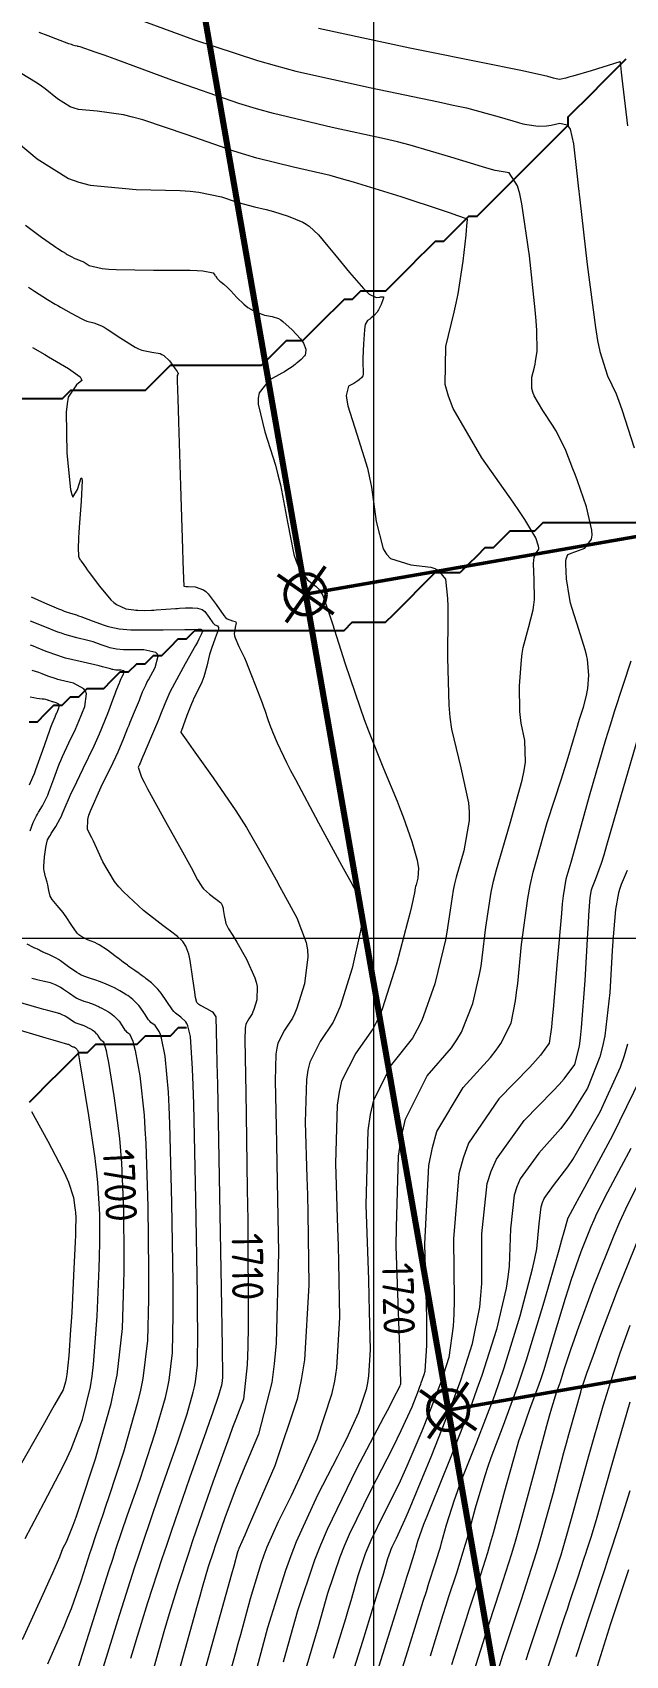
# Model space of a CAD drawing. Header units: millimetres. Extents: x 837475 to 838477, y 1189012 to 1191015.
# Drawn here: x 838035.3 to 838106.9, y 1190327.2 to 1190523.2 of the extents above; entities that cross this region are included whole.
import ezdxf

# ---------------------------------------------------------------- set-up
doc = ezdxf.new("R2010")
doc.units = ezdxf.units.MM
doc.header["$LTSCALE"] = 0.3
doc.linetypes.add('ACAD_ISO03W100', pattern=[30, 12, -18])
for name, color, linetype, lineweight in [('Abscisado 100m', 250, 'Continuous', 50), ('COORD', 253, 'Continuous', 20), ('DRENAJE', 5, 'Continuous', 25), ('VIA_Curvas', 250, 'Continuous', 80)]:
    doc.layers.add(name, color=color, linetype=linetype, lineweight=lineweight)
for name, color, linetype, lineweight, true_color in [('COTAS 10', 7, 'Continuous', 9, 0x6e3e2d), ('COTAS INT', 7, 'Continuous', 5, 0x9fa19f), ('Linea_Tendencia', 7, 'ACAD_ISO03W100', 30, 0xef3939)]:
    doc.layers.add(name, color=color, linetype=linetype, lineweight=lineweight, true_color=true_color)
doc.styles.get("Standard").update_dxf_attribs({"font": 'isocp2.shx', "bigfont": '@extfont2.shx'})

msp = doc.modelspace()

# ---------------------------------------------------------------- linework, layer by layer
at = {"layer": 'Abscisado 100m'}
for p, q in [((838068.28, 1190455.38, 1705.28), (838119.87, 1190464.39, 1705.28)), ((838065.92, 1190452.02, 1705.28), (838070.64, 1190458.74, 1705.28)), ((838064.92, 1190457.74, 1705.28), (838071.64, 1190453.02, 1705.28)), ((838085.48, 1190356.87, 1705.28), (838137.07, 1190365.88, 1705.28)), ((838083.12, 1190353.51, 1705.28), (838087.85, 1190360.23, 1705.28)), ((838082.12, 1190359.23, 1705.28), (838088.85, 1190354.51, 1705.28))]:
    msp.add_line(p, q, dxfattribs=at)
for centre in [(838068.28, 1190455.38, 1705.28), (838085.48, 1190356.87, 1705.28)]:
    msp.add_circle(centre, 2.47, dxfattribs=at)
at = {"layer": 'COORD'}
for p, q in [((838076.51, 1189013.87), (838076.51, 1191013.87)), ((837476.51, 1190413.87), (838476.51, 1190413.87))]:
    msp.add_line(p, q, dxfattribs=at)
at = {"layer": 'COTAS 10'}
for points in [[(838065.63, 1190326.5), (838065.95, 1190327.64), (838067.33, 1190332.67), (838069.38, 1190338.79), (838070.11, 1190340.62), (838070.93, 1190342.51), (838074.47, 1190349.81), (838077.72, 1190356.01), (838078.35, 1190357.21), (838078.86, 1190358.18), (838079.7, 1190359.81), (838079.75, 1190359.97), (838079.76, 1190360.01), (838079.77, 1190360.06), (838079.78, 1190360.24), (838079.69, 1190362.87), (838079.63, 1190364.47), (838079.56, 1190366.44), (838079.2, 1190376.68), (838079.26, 1190378.96), (838079.5, 1190387.56), (838079.85, 1190389.93), (838080.32, 1190392.01), (838082.96, 1190397.23), (838085.87, 1190400.63), (838086.51, 1190401.57), (838087.07, 1190402.52), (838088.47, 1190405.96), (838089.26, 1190409.47), (838089.44, 1190410.47), (838089.6, 1190411.47), (838090.03, 1190415.18), (838090.66, 1190419.4), (838090.95, 1190420.73), (838091.29, 1190422.12), (838092.94, 1190427.73), (838094.41, 1190432.94), (838094.64, 1190434.09), (838094.8, 1190435.11), (838094.72, 1190437.73), (838094.27, 1190439.82), (838094.19, 1190440.51), (838094.13, 1190441.25), (838094.09, 1190444.31), (838094.31, 1190447.45), (838094.42, 1190448.23), (838094.54, 1190448.97), (838095.16, 1190451.33), (838095.73, 1190453.5), (838095.82, 1190454.12), (838095.88, 1190454.76), (838095.86, 1190457.12), (838095.78, 1190459.1), (838095.8, 1190459.5), (838095.84, 1190459.82), (838096.15, 1190460.44), (838096.4, 1190460.82), (838096.41, 1190460.99), (838096.38, 1190461.2), (838096.05, 1190462.21), (838094.73, 1190464.42), (838094.09, 1190465.39), (838093.32, 1190466.52), (838089.53, 1190471.87), (838086.07, 1190477.81), (838085.51, 1190479.3), (838085.12, 1190480.72), (838085.18, 1190485.31), (838086.22, 1190489.43), (838086.46, 1190490.54), (838086.67, 1190491.66), (838087.28, 1190495.6), (838087.64, 1190498.75), (838087.7, 1190499.35), (838087.75, 1190499.85), (838087.8, 1190500.67), (838086.54, 1190501.12), (838085.76, 1190501.39), (838084.81, 1190501.71), (838079.82, 1190503.36), (838074.06, 1190505.15), (838072.61, 1190505.56), (838071.24, 1190505.93), (838066.81, 1190506.96), (838062.42, 1190508.03), (838061.06, 1190508.43), (838059.64, 1190508.88), (838053.99, 1190510.84), (838048.65, 1190512.66), (838047.42, 1190513), (838046.3, 1190513.28), (838043.14, 1190513.7), (838040.91, 1190513.92), (838040.37, 1190514.07), (838039.87, 1190514.25), (838038.36, 1190515.2), (838036.89, 1190516.41), (838036.42, 1190516.75), (838035.92, 1190517.09), (838033.87, 1190518.36)], [(838035.18, 1190455.07), (838036.78, 1190454.36), (838038.47, 1190453.63), (838038.83, 1190453.49), (838039.15, 1190453.36), (838039.93, 1190453.1), (838040.63, 1190452.9), (838040.9, 1190452.8), (838041.19, 1190452.7), (838042.53, 1190452.19), (838043.97, 1190451.67), (838044.33, 1190451.55), (838044.67, 1190451.46), (838045.78, 1190451.22), (838047.2, 1190451.11), (838047.75, 1190451.09), (838048.36, 1190451.08), (838051.12, 1190451.09), (838053.71, 1190451.13), (838054.22, 1190451.14), (838054.63, 1190451.14), (838055.34, 1190451.16), (838055.43, 1190451.16), (838055.46, 1190451.17), (838055.47, 1190451.17), (838055.53, 1190451.17), (838055.58, 1190451.17), (838055.6, 1190451.17), (838055.65, 1190451.17), (838055.7, 1190451.15), (838055.71, 1190451.15), (838055.72, 1190451.13), (838055.77, 1190451.08), (838055.81, 1190451.02), (838055.82, 1190451.01), (838055.83, 1190451), (838055.85, 1190450.99), (838055.86, 1190450.98), (838055.86, 1190450.96), (838055.86, 1190450.95), (838055.83, 1190450.87), (838055.79, 1190450.77), (838055.78, 1190450.74), (838055.77, 1190450.71), (838055.74, 1190450.59), (838055.42, 1190449.97), (838055.23, 1190449.62), (838054.99, 1190449.19), (838053.76, 1190447), (838052.45, 1190444.62), (838052.17, 1190444.07), (838051.92, 1190443.57), (838051.3, 1190442.17), (838050.8, 1190440.86), (838050.62, 1190440.42), (838050.42, 1190439.95), (838049.58, 1190437.96), (838048.82, 1190436.16), (838048.66, 1190435.81), (838048.54, 1190435.52), (838048.32, 1190435), (838048.26, 1190434.86), (838048.24, 1190434.81), (838048.21, 1190434.75), (838048.09, 1190434.5), (838048.5, 1190433.32), (838048.82, 1190432.68), (838049.22, 1190431.9), (838051.38, 1190427.96), (838053.63, 1190423.94), (838054.09, 1190423.11), (838054.47, 1190422.41), (838055.26, 1190420.9), (838055.67, 1190420.21), (838055.82, 1190420.02), (838055.98, 1190419.83), (838056.7, 1190419.18), (838057.38, 1190418.65), (838057.53, 1190418.54), (838057.65, 1190418.45), (838057.9, 1190418.26), (838058.02, 1190418.15), (838058.05, 1190418.12), (838058.08, 1190418.08), (838058.19, 1190417.92), (838058.3, 1190417.6), (838058.33, 1190417.47), (838058.36, 1190417.31), (838058.47, 1190416.59), (838058.61, 1190415.82), (838058.67, 1190415.64), (838058.73, 1190415.47), (838059, 1190414.98), (838059.52, 1190414.17), (838059.74, 1190413.8), (838059.99, 1190413.38), (838061.15, 1190411.32), (838062.17, 1190409.08), (838062.33, 1190408.54), (838062.45, 1190408.02), (838062.42, 1190406.43), (838062.04, 1190405.24), (838061.93, 1190404.97), (838061.82, 1190404.74), (838061.42, 1190404.13), (838061.09, 1190403.49), (838061.03, 1190403.24), (838060.99, 1190402.95), (838060.95, 1190401.61), (838061.04, 1190397.32), (838061.08, 1190395.17), (838061.12, 1190392.59), (838061.25, 1190383.5), (838061.3, 1190379.81), (838061.36, 1190367.05), (838061.32, 1190364.5), (838061.25, 1190362.36), (838060.79, 1190358.18), (838059.85, 1190355.77), (838059.47, 1190354.76), (838059.05, 1190353.6), (838057.11, 1190348.18), (838055.09, 1190342.38), (838054.61, 1190340.99), (838054.18, 1190339.7), (838052.91, 1190335.8), (838051.83, 1190332.26), (838051.52, 1190331.2), (838051.2, 1190330.09), (838049.99, 1190325.8)], [(838034.14, 1190329.17), (838036.83, 1190335.08), (838037.36, 1190336.26), (838037.8, 1190337.25), (838038.62, 1190339.17), (838038.87, 1190339.84), (838038.96, 1190340.04), (838039.05, 1190340.24), (838039.45, 1190340.98), (838040.24, 1190342.98), (838040.6, 1190343.96), (838041, 1190345.14), (838042.93, 1190350.98), (838044.83, 1190357.69), (838045.21, 1190359.43), (838045.54, 1190361.11), (838046.19, 1190366.75), (838046.37, 1190372.15), (838046.39, 1190373.68), (838046.39, 1190373.78), (838046.4, 1190375.24), (838046.37, 1190381), (838046.12, 1190386.69), (838046.01, 1190388.2), (838045.87, 1190389.69), (838045.48, 1190392.76), (838045.21, 1190394.83), (838044.53, 1190398.84), (838044.39, 1190399.61), (838044.26, 1190400.24), (838043.94, 1190401.29), (838043.74, 1190401.43), (838043.69, 1190401.49), (838043.63, 1190401.55), (838043.44, 1190401.84), (838043.23, 1190402.15), (838043.17, 1190402.23), (838043.11, 1190402.29), (838042.89, 1190402.51), (838042.65, 1190402.69), (838042.59, 1190402.73), (838042.52, 1190402.78), (838042.28, 1190402.92), (838042.03, 1190403.05), (838041.96, 1190403.08), (838041.9, 1190403.11), (838041.65, 1190403.23), (838041.37, 1190403.34), (838041.29, 1190403.37), (838041.2, 1190403.4), (838040.85, 1190403.51), (838040.48, 1190403.65), (838040.37, 1190403.71), (838040.27, 1190403.77), (838039.88, 1190404.04), (838039.5, 1190404.32), (838039.39, 1190404.38), (838039.29, 1190404.44), (838038.93, 1190404.62), (838038.58, 1190404.75), (838038.49, 1190404.78), (838038.4, 1190404.81), (838038.1, 1190404.88), (838037.18, 1190405.12), (838036.7, 1190405.26), (838036.13, 1190405.42), (838033.25, 1190406.27)], [(838078.81, 1190322.03), (838080.78, 1190328.32), (838082.48, 1190333.82), (838082.85, 1190334.99), (838083.16, 1190335.99), (838083.91, 1190338.32), (838084.39, 1190339.85), (838084.54, 1190340.34), (838084.69, 1190340.87), (838085.28, 1190343.04), (838086.23, 1190346.03), (838086.6, 1190347.07), (838087.02, 1190348.2), (838088.93, 1190353.04), (838091.09, 1190358.7), (838091.66, 1190360.33), (838092.23, 1190362), (838094.17, 1190368.28), (838095.66, 1190373.93), (838095.94, 1190375.2), (838096.16, 1190376.34), (838096.46, 1190379.38), (838096.68, 1190381.43), (838096.84, 1190381.94), (838097.05, 1190382.43), (838098.18, 1190384.01), (838099.91, 1190386.24), (838100.5, 1190387.14), (838101.13, 1190388.17), (838103.81, 1190392.91), (838106.25, 1190398.28), (838106.74, 1190399.7), (838107.15, 1190401.09)], [(838107.39, 1190367.09), (838106.18, 1190363.77), (838104.96, 1190360.06), (838104.56, 1190358.77), (838104.14, 1190357.36), (838102.41, 1190351.32), (838100.84, 1190345.65), (838100.52, 1190344.48), (838100.24, 1190343.48), (838099.65, 1190341.32), (838099.06, 1190339.38), (838098.78, 1190338.52), (838098.46, 1190337.53), (838096.87, 1190332.78), (838095.21, 1190327.8), (838094.84, 1190326.67)]]:
    msp.add_lwpolyline(points, dxfattribs=at)
at = {"layer": 'COTAS INT'}
for points in [[(838068.06, 1190324.77), (838069.21, 1190328.57), (838069.53, 1190329.65), (838069.84, 1190330.74), (838070.96, 1190334.77), (838072.44, 1190339.18), (838072.98, 1190340.51), (838073.58, 1190341.89), (838076.19, 1190347.26), (838078.76, 1190352.25), (838079.33, 1190353.39), (838079.83, 1190354.42), (838081.12, 1190357.26), (838081.9, 1190359.23), (838082.08, 1190359.71), (838082.19, 1190360.03), (838082.24, 1190360.16), (838082.57, 1190361.19), (838082.7, 1190361.58), (838082.91, 1190364.69), (838082.92, 1190366.21), (838082.9, 1190368.02), (838082.66, 1190376.95), (838083.14, 1190386.43), (838083.57, 1190388.58), (838084.13, 1190390.52), (838087.27, 1190395.85), (838090.59, 1190399.46), (838091.27, 1190400.32), (838091.85, 1190401.13), (838093.07, 1190403.58), (838093.6, 1190406.3), (838093.74, 1190407.29), (838093.87, 1190408.37), (838094.33, 1190413.11), (838095.07, 1190418.65), (838095.38, 1190420.24), (838095.74, 1190421.85), (838097.44, 1190427.84), (838099.15, 1190433.11), (838099.51, 1190434.26), (838099.83, 1190435.28), (838100.6, 1190437.84), (838101.07, 1190439.47), (838101.2, 1190439.9), (838101.33, 1190440.32), (838101.8, 1190441.75), (838102.18, 1190443.18), (838102.26, 1190443.6), (838102.32, 1190444.02), (838102.44, 1190445.63), (838102.27, 1190447.49), (838102.15, 1190448.07), (838102.01, 1190448.68), (838101.23, 1190451.12), (838100.42, 1190453.66), (838100.25, 1190454.33), (838100.1, 1190454.99), (838099.76, 1190457.25), (838099.68, 1190459.02), (838099.69, 1190459.37), (838099.71, 1190459.66), (838099.92, 1190460.18), (838100.42, 1190460.38), (838100.63, 1190460.46), (838100.86, 1190460.55), (838101.96, 1190460.97), (838102.78, 1190462.03), (838102.83, 1190462.53), (838102.82, 1190463.12), (838102.15, 1190465.96), (838101.08, 1190469.08), (838100.8, 1190469.84), (838100.53, 1190470.55), (838099.66, 1190472.74), (838098.74, 1190474.63), (838098.45, 1190475.16), (838098.14, 1190475.68), (838096.88, 1190477.58), (838095.84, 1190479.35), (838095.68, 1190479.79), (838095.56, 1190480.22), (838095.58, 1190481.58), (838095.89, 1190482.82), (838095.96, 1190483.16), (838096.03, 1190483.5), (838096.21, 1190484.73), (838096.16, 1190487.24), (838096.08, 1190488.39), (838095.96, 1190489.73), (838095.29, 1190496.25), (838094.38, 1190502.53), (838094.12, 1190503.74), (838093.85, 1190504.7), (838092.85, 1190506.26), (838091.14, 1190506.57), (838090.42, 1190506.76), (838089.61, 1190506.99), (838085.81, 1190508.17), (838080.9, 1190509.62), (838079.38, 1190510), (838077.79, 1190510.39), (838071.49, 1190511.74), (838064.42, 1190513.42), (838062.35, 1190514.01), (838060.22, 1190514.66), (838052.13, 1190517.45), (838045.31, 1190519.98), (838044, 1190520.47), (838042.92, 1190520.86), (838041.11, 1190521.49), (838040.88, 1190521.52), (838040.82, 1190521.54), (838040.75, 1190521.55), (838040.49, 1190521.62), (838040.21, 1190521.7), (838040.13, 1190521.73), (838040.04, 1190521.76), (838039.73, 1190521.86), (838038.14, 1190522.47), (838037.25, 1190522.81), (838036.16, 1190523.22)], [(838048.75, 1190524.58), (838054.77, 1190522.38), (838062.48, 1190519.82), (838064.77, 1190519.18), (838067.12, 1190518.56), (838076.18, 1190516.52), (838084.32, 1190514.86), (838086.1, 1190514.46), (838087.68, 1190514.1), (838091.65, 1190513.04), (838093.97, 1190512.34), (838094.5, 1190512.2), (838094.98, 1190512.09), (838096.32, 1190511.9), (838097.35, 1190511.93), (838097.64, 1190511.97), (838097.92, 1190512.01), (838098.94, 1190512.26), (838099.82, 1190512.07), (838100.01, 1190511.84), (838100.18, 1190511.53), (838100.59, 1190509.77), (838101.01, 1190506.17), (838101.18, 1190504.69), (838101.37, 1190503.01), (838102.25, 1190495.22), (838103.24, 1190487.6), (838103.51, 1190486.02), (838103.77, 1190484.68), (838104.69, 1190481.77), (838105.73, 1190479.59), (838106.07, 1190478.71), (838106.44, 1190477.7), (838107.93, 1190473.05)], [(838107.17, 1190511.95), (838106.48, 1190517.69), (838106.39, 1190518.43), (838106.25, 1190519.62), (838106.24, 1190519.64), (838106.24, 1190519.65), (838106.24, 1190519.65), (838106.25, 1190519.67), (838106.24, 1190519.68), (838106.23, 1190519.68), (838106.2, 1190519.67), (838102.71, 1190518.6), (838100.5, 1190517.94), (838100.05, 1190517.82), (838099.67, 1190517.72), (838098.9, 1190517.56), (838098.49, 1190517.62), (838098.35, 1190517.66), (838098.19, 1190517.7), (838097.49, 1190517.91), (838094.46, 1190518.59), (838092.83, 1190518.92), (838090.85, 1190519.32), (838080.86, 1190521.31), (838069.82, 1190523.69)], [(838032.4, 1190510.9), (838035.89, 1190507.98), (838039.68, 1190505.6), (838040.94, 1190505.15), (838042.28, 1190504.78), (838047.85, 1190504.24), (838053.17, 1190504.13), (838054.35, 1190504.05), (838055.4, 1190503.95), (838058.12, 1190503.39), (838059.89, 1190502.77), (838060.33, 1190502.64), (838060.76, 1190502.51), (838062.13, 1190502.18), (838063.51, 1190501.85), (838063.95, 1190501.74), (838064.4, 1190501.61), (838066.2, 1190501.05), (838067.93, 1190500.32), (838068.34, 1190500.08), (838068.72, 1190499.83), (838069.84, 1190498.8), (838070.97, 1190497.43), (838071.36, 1190496.95), (838071.78, 1190496.44), (838073.56, 1190494.25), (838075.27, 1190492.3), (838075.64, 1190491.93), (838075.97, 1190491.64), (838076.8, 1190491.22), (838077.24, 1190491.27), (838077.33, 1190491.28), (838077.41, 1190491.29), (838077.56, 1190491.31), (838077.61, 1190491.31), (838077.63, 1190491.31), (838077.64, 1190491.3), (838077.69, 1190491.29), (838077.67, 1190491.13), (838077.65, 1190491.04), (838077.61, 1190490.93), (838077.38, 1190490.37), (838077.08, 1190489.74), (838076.99, 1190489.59), (838076.9, 1190489.45), (838076.55, 1190489.05), (838076.21, 1190488.75), (838076.12, 1190488.68), (838076.03, 1190488.62), (838075.73, 1190488.45), (838075.48, 1190487.94), (838075.43, 1190487.67), (838075.38, 1190487.33), (838075.26, 1190485.64), (838075.2, 1190483.88), (838075.19, 1190483.5), (838075.19, 1190483.17), (838075.23, 1190482.36), (838075.24, 1190481.93), (838075.22, 1190481.83), (838075.2, 1190481.74), (838075.04, 1190481.5), (838074.84, 1190481.35), (838074.79, 1190481.31), (838074.74, 1190481.27), (838074.6, 1190481.15), (838074.34, 1190480.98), (838074.23, 1190480.92), (838074.1, 1190480.84), (838073.47, 1190480.5), (838073.17, 1190479.38), (838073.25, 1190478.81), (838073.39, 1190478.13), (838074.45, 1190474.73), (838075.73, 1190470.6), (838076, 1190469.46), (838076.24, 1190468.32), (838076.81, 1190464.18), (838077.64, 1190460.86), (838078.06, 1190460.23), (838078.54, 1190459.72), (838080.96, 1190458.93), (838083.37, 1190458.67), (838083.86, 1190458.5), (838084.28, 1190458.29), (838085.14, 1190457.19), (838085.39, 1190454.89), (838085.43, 1190453.93), (838085.45, 1190452.84), (838085.39, 1190447.71), (838085.54, 1190442), (838085.69, 1190440.53), (838085.89, 1190439.11), (838087.01, 1190434.41), (838087.93, 1190430.22), (838088.01, 1190429.12), (838088.01, 1190428.05), (838087.38, 1190424.41), (838086.44, 1190421.21), (838086.25, 1190420.42), (838086.08, 1190419.66), (838085.72, 1190417.25), (838085.33, 1190414.57), (838085.15, 1190413.65), (838084.93, 1190412.64), (838083.86, 1190408.34), (838082.29, 1190403.91), (838081.74, 1190402.83), (838081.16, 1190401.8), (838078.65, 1190398.61), (838076.47, 1190394.31), (838076.09, 1190392.59), (838075.8, 1190390.64), (838075.55, 1190381.67), (838075.86, 1190372.61), (838075.92, 1190370.6), (838075.97, 1190368.81), (838076.08, 1190364.15), (838075.89, 1190361.01), (838075.76, 1190360.19), (838075.58, 1190359.38), (838074.66, 1190356.59), (838073.2, 1190353.43), (838072.69, 1190352.39), (838072.13, 1190351.27), (838069.73, 1190346.59), (838067.16, 1190340.99), (838066.49, 1190339.29), (838065.85, 1190337.52), (838063.7, 1190330.57), (838062.06, 1190324.54)], [(838034.49, 1190499.97), (838036.43, 1190498.49), (838037.86, 1190497.5), (838038.16, 1190497.29), (838038.41, 1190497.12), (838038.98, 1190496.76), (838039.31, 1190496.56), (838039.42, 1190496.5), (838039.54, 1190496.43), (838040, 1190496.16), (838040.46, 1190495.92), (838040.57, 1190495.87), (838040.68, 1190495.83), (838040.98, 1190495.74), (838041.31, 1190495.62), (838041.43, 1190495.56), (838041.57, 1190495.48), (838042.16, 1190495.08), (838043.76, 1190494.7), (838044.53, 1190494.64), (838045.44, 1190494.58), (838049.94, 1190494.52), (838054.34, 1190494.5), (838055.2, 1190494.47), (838055.9, 1190494.43), (838057.13, 1190494.2), (838057.33, 1190493.92), (838057.38, 1190493.85), (838057.44, 1190493.78), (838057.63, 1190493.53), (838057.87, 1190493.28), (838057.95, 1190493.2), (838058.04, 1190493.12), (838058.42, 1190492.81), (838058.92, 1190492.37), (838059.08, 1190492.21), (838059.26, 1190492.03), (838060, 1190491.23), (838060.84, 1190490.41), (838061.08, 1190490.21), (838061.32, 1190490.03), (838062.24, 1190489.5), (838063.12, 1190489.16), (838063.34, 1190489.09), (838063.56, 1190489.03), (838064.26, 1190488.94), (838065.03, 1190488.69), (838065.28, 1190488.53), (838065.55, 1190488.34), (838066.66, 1190487.33), (838067.66, 1190486.21), (838067.86, 1190485.95), (838068.02, 1190485.7), (838068.32, 1190484.99), (838068.28, 1190484.44), (838068.23, 1190484.3), (838068.16, 1190484.17), (838067.75, 1190483.72), (838067.26, 1190483.33), (838067.13, 1190483.23), (838067.02, 1190483.14), (838066.65, 1190482.84), (838066.02, 1190482.43), (838065.74, 1190482.26), (838065.42, 1190482.08), (838063.88, 1190481.24), (838062.69, 1190479.7), (838062.58, 1190479.06), (838062.57, 1190478.34), (838063.36, 1190475.01), (838064.65, 1190470.96), (838064.95, 1190469.79), (838065.24, 1190468.59), (838066.08, 1190464.1), (838066.88, 1190460.2), (838067.14, 1190459.39), (838067.41, 1190458.69), (838068.52, 1190457.12), (838069.54, 1190456.34), (838069.76, 1190456.13), (838069.95, 1190455.93), (838070.38, 1190455.24), (838070.94, 1190453.6), (838071.2, 1190452.79), (838071.51, 1190451.83), (838073.03, 1190447.1), (838074.85, 1190441.67), (838075.36, 1190440.26), (838075.86, 1190438.9), (838077.68, 1190434.36), (838079.31, 1190430.42), (838079.69, 1190429.44), (838080.05, 1190428.51), (838081.09, 1190425.55), (838081.73, 1190423.27), (838081.83, 1190422.76), (838081.89, 1190422.3), (838081.83, 1190421.09), (838081.6, 1190420.3), (838081.55, 1190420.1), (838081.51, 1190419.92), (838081.42, 1190419.32), (838081.06, 1190417.67), (838080.85, 1190416.83), (838080.59, 1190415.81), (838079.26, 1190410.72), (838077.51, 1190405.3), (838076.98, 1190404.08), (838076.44, 1190402.97), (838074.34, 1190399.99), (838072.63, 1190396.61), (838072.32, 1190395.25), (838072.1, 1190393.71), (838071.9, 1190386.65), (838072.15, 1190378.79), (838072.21, 1190376.75), (838072.26, 1190374.76), (838072.39, 1190368.06), (838072.02, 1190361.97), (838071.75, 1190360.36), (838071.42, 1190358.78), (838069.63, 1190353.38), (838067.55, 1190348.69), (838067.03, 1190347.56), (838066.54, 1190346.52), (838064.98, 1190343.38), (838063.62, 1190340.34), (838063.25, 1190339.37), (838062.89, 1190338.33), (838061.61, 1190334.1), (838060.42, 1190329.76), (838060.12, 1190328.65), (838059.83, 1190327.59), (838058.86, 1190324.1)], [(838034.86, 1190492.47), (838035.57, 1190491.99), (838037.16, 1190490.96), (838038.09, 1190490.43), (838038.39, 1190490.25), (838038.71, 1190490.07), (838040.01, 1190489.31), (838041.29, 1190488.63), (838041.6, 1190488.49), (838041.88, 1190488.38), (838042.72, 1190488.14), (838043.65, 1190487.8), (838043.99, 1190487.62), (838044.36, 1190487.41), (838046, 1190486.31), (838047.72, 1190485.23), (838048.14, 1190485.02), (838048.53, 1190484.86), (838049.75, 1190484.6), (838050.73, 1190484.45), (838050.96, 1190484.35), (838051.18, 1190484.22), (838051.85, 1190483.56), (838052.35, 1190482.87), (838052.45, 1190482.72), (838052.55, 1190482.59), (838052.78, 1190482.27), (838052.89, 1190482.11), (838052.9, 1190482.07), (838052.91, 1190482.04), (838052.87, 1190481.94), (838052.81, 1190481.78), (838052.8, 1190481.71), (838052.8, 1190481.62), (838052.8, 1190481.21), (838052.88, 1190478.95), (838052.91, 1190477.71), (838052.96, 1190476.19), (838053.19, 1190468.48), (838053.43, 1190460.86), (838053.47, 1190459.41), (838053.52, 1190458.24), (838053.61, 1190456.37), (838053.84, 1190456.34), (838053.97, 1190456.33), (838054.13, 1190456.32), (838054.96, 1190456.27), (838055.96, 1190455.91), (838056.24, 1190455.7), (838056.52, 1190455.44), (838057.51, 1190454.13), (838058.41, 1190452.84), (838058.63, 1190452.6), (838058.83, 1190452.41), (838059.45, 1190452.16), (838059.82, 1190452.09), (838059.87, 1190452.01), (838059.89, 1190451.92), (838059.77, 1190451.39), (838059.68, 1190450.62), (838059.71, 1190450.38), (838059.77, 1190450.12), (838060.22, 1190449.09), (838060.9, 1190447.71), (838061.11, 1190447.23), (838061.33, 1190446.7), (838062.22, 1190444.47), (838063.03, 1190442.29), (838063.2, 1190441.81), (838063.36, 1190441.39), (838063.74, 1190440.28), (838064.06, 1190439.38), (838064.17, 1190439.08), (838064.3, 1190438.76), (838064.84, 1190437.45), (838065.98, 1190435.09), (838066.48, 1190434.12), (838067.07, 1190433), (838069.84, 1190427.8), (838072.62, 1190422.66), (838073.21, 1190421.58), (838073.72, 1190420.65), (838074.88, 1190418.52), (838075.12, 1190416.54), (838075.05, 1190415.71), (838074.91, 1190414.75), (838073.9, 1190410.23), (838072.44, 1190405.63), (838072.03, 1190404.61), (838071.61, 1190403.71), (838070.03, 1190401.37), (838068.78, 1190398.9), (838068.56, 1190397.91), (838068.4, 1190396.79), (838068.25, 1190391.64), (838068.45, 1190384.97), (838068.5, 1190382.89), (838068.55, 1190380.7), (838068.69, 1190371.98), (838068.15, 1190362.93), (838067.75, 1190360.53), (838067.26, 1190358.2), (838064.59, 1190350.16), (838061.89, 1190343.94), (838061.37, 1190342.74), (838060.95, 1190341.77), (838060.24, 1190340.16), (838060.17, 1190340.02), (838060.15, 1190339.97), (838060.14, 1190339.92), (838060.08, 1190339.72), (838059.61, 1190338.05), (838059.34, 1190337.08), (838057.31, 1190329.72), (838055.44, 1190323.02)], [(838035.33, 1190485.17), (838036.81, 1190484.32), (838037.27, 1190484.05), (838037.75, 1190483.77), (838039.67, 1190482.66), (838041.08, 1190481.62), (838041.23, 1190481.39), (838041.29, 1190481.19), (838040.64, 1190480.66), (838039.66, 1190479.17), (838039.51, 1190478.36), (838039.41, 1190477.38), (838039.48, 1190472.43), (838039.93, 1190468.05), (838040.07, 1190467.45), (838040.21, 1190467.1), (838040.79, 1190468.04), (838041.23, 1190469.43), (838041.29, 1190469.37), (838041.32, 1190469.12), (838041.2, 1190466.64), (838040.97, 1190463.48), (838040.93, 1190462.81), (838040.89, 1190462.22), (838040.86, 1190460.82), (838040.9, 1190460.13), (838040.91, 1190460), (838040.93, 1190459.88), (838041.01, 1190459.65), (838041.11, 1190459.54), (838041.14, 1190459.49), (838041.18, 1190459.44), (838041.32, 1190459.23), (838041.74, 1190458.64), (838041.94, 1190458.35), (838042.19, 1190458.02), (838043.41, 1190456.36), (838044.8, 1190454.73), (838045.15, 1190454.4), (838045.49, 1190454.13), (838046.59, 1190453.62), (838047.55, 1190453.5), (838047.8, 1190453.48), (838048.04, 1190453.46), (838048.84, 1190453.44), (838049.69, 1190453.47), (838049.96, 1190453.48), (838050.25, 1190453.5), (838051.43, 1190453.57), (838052.58, 1190453.65), (838052.84, 1190453.67), (838053.09, 1190453.69), (838053.79, 1190453.73), (838054.35, 1190453.75), (838054.51, 1190453.75), (838054.66, 1190453.75), (838055.24, 1190453.72), (838055.81, 1190453.53), (838055.96, 1190453.42), (838056.11, 1190453.29), (838056.64, 1190452.6), (838057.11, 1190451.93), (838057.22, 1190451.81), (838057.33, 1190451.71), (838057.65, 1190451.57), (838057.78, 1190451.37), (838057.76, 1190451.23), (838057.72, 1190451.05), (838057.38, 1190450.08), (838056.93, 1190448.83), (838056.81, 1190448.47), (838056.7, 1190448.1), (838056.35, 1190446.72), (838055.99, 1190445.42), (838055.88, 1190445.09), (838055.77, 1190444.79), (838055.31, 1190443.83), (838054.82, 1190442.84), (838054.67, 1190442.52), (838054.53, 1190442.17), (838053.97, 1190440.75), (838053.52, 1190439.5), (838053.43, 1190439.25), (838053.36, 1190439.06), (838053.24, 1190438.74), (838053.24, 1190438.72), (838053.25, 1190438.72), (838053.25, 1190438.71), (838053.28, 1190438.66), (838053.89, 1190437.79), (838054.72, 1190436.62), (838057.13, 1190433.23), (838059.85, 1190429.25), (838060.52, 1190428.22), (838061.14, 1190427.23), (838063.06, 1190423.93), (838064.72, 1190420.89), (838065.17, 1190420.06), (838065.62, 1190419.24), (838067.24, 1190416.31), (838068.36, 1190413.33), (838068.5, 1190412.47), (838068.56, 1190411.6), (838068.16, 1190408.33), (838067.24, 1190405.43), (838066.98, 1190404.79), (838066.71, 1190404.22), (838065.72, 1190402.75), (838064.94, 1190401.2), (838064.8, 1190400.57), (838064.69, 1190399.87), (838064.6, 1190396.62), (838064.75, 1190391.14), (838064.79, 1190389.02), (838064.83, 1190386.65), (838065, 1190375.9), (838064.74, 1190364.96), (838064.51, 1190362.47), (838064.22, 1190360.21), (838062.61, 1190353.98), (838060.75, 1190349.58), (838060.3, 1190348.48), (838059.88, 1190347.42), (838058.59, 1190343.98), (838057.61, 1190341.16), (838057.38, 1190340.48), (838057.16, 1190339.85), (838056.54, 1190337.95), (838055.8, 1190335.44), (838055.51, 1190334.43), (838055.19, 1190333.27), (838053.7, 1190327.95), (838052.05, 1190322.03)], [(838047.22, 1190326.91), (838047.53, 1190327.96), (838047.86, 1190329.08), (838049.27, 1190333.64), (838050.99, 1190338.98), (838051.53, 1190340.59), (838052.09, 1190342.25), (838054.33, 1190348.7), (838056.33, 1190354.39), (838056.74, 1190355.56), (838057.09, 1190356.55), (838057.83, 1190358.7), (838058.1, 1190359.65), (838058.16, 1190359.89), (838058.2, 1190360.11), (838058.29, 1190360.83), (838058.25, 1190364.6), (838058.22, 1190366.75), (838058.18, 1190369.37), (838057.94, 1190382.81), (838057.68, 1190396.19), (838057.63, 1190398.77), (838057.58, 1190400.86), (838057.48, 1190404.38), (838057.27, 1190404.74), (838057.16, 1190404.84), (838057.03, 1190404.95), (838056.35, 1190405.34), (838055.67, 1190405.71), (838055.53, 1190405.79), (838055.41, 1190405.87), (838055.16, 1190406.09), (838055.02, 1190406.68), (838054.97, 1190406.99), (838054.91, 1190407.36), (838054.66, 1190409.22), (838054.36, 1190411.16), (838054.27, 1190411.58), (838054.18, 1190411.95), (838053.83, 1190412.9), (838053.46, 1190413.45), (838053.35, 1190413.58), (838053.25, 1190413.7), (838052.85, 1190414.06), (838051.97, 1190414.72), (838051.56, 1190415.03), (838051.08, 1190415.41), (838048.75, 1190417.22), (838046.3, 1190419.44), (838045.74, 1190420.07), (838045.23, 1190420.71), (838043.83, 1190423.06), (838042.91, 1190425.12), (838042.7, 1190425.57), (838042.51, 1190425.97), (838041.99, 1190426.99), (838042.01, 1190428.2), (838042.15, 1190428.71), (838042.36, 1190429.31), (838043.64, 1190432.14), (838045.07, 1190435.08), (838045.39, 1190435.74), (838045.67, 1190436.35), (838046.37, 1190438), (838046.85, 1190439.25), (838046.99, 1190439.59), (838047.13, 1190439.94), (838047.65, 1190441.19), (838048.13, 1190442.32), (838048.24, 1190442.59), (838048.34, 1190442.84), (838048.63, 1190443.59), (838049, 1190444.42), (838049.15, 1190444.72), (838049.33, 1190445.06), (838050.14, 1190446.54), (838050.52, 1190447.9), (838050.42, 1190448.15), (838050.23, 1190448.36), (838048.79, 1190448.67), (838047.05, 1190448.66), (838046.67, 1190448.67), (838046.33, 1190448.67), (838045.48, 1190448.74), (838044.86, 1190448.87), (838044.66, 1190448.93), (838044.46, 1190448.99), (838043.64, 1190449.29), (838042.65, 1190449.63), (838042.34, 1190449.72), (838042.02, 1190449.81), (838040.7, 1190450.14), (838039.23, 1190450.53), (838038.82, 1190450.67), (838038.39, 1190450.82), (838036.81, 1190451.46), (838035.1, 1190452.15)], [(838043.89, 1190325.9), (838045.63, 1190331.49), (838047.65, 1190337.83), (838048.19, 1190339.47), (838048.72, 1190341.07), (838050.55, 1190346.41), (838052.16, 1190351), (838052.55, 1190352.12), (838052.91, 1190353.17), (838053.99, 1190356.41), (838054.74, 1190359.03), (838054.89, 1190359.68), (838055.02, 1190360.31), (838055.26, 1190362.31), (838055.28, 1190366.49), (838055.26, 1190368.48), (838055.24, 1190370.83), (838055.05, 1190382.35), (838054.79, 1190393.81), (838054.73, 1190396.13), (838054.66, 1190398.07), (838054.41, 1190402), (838054.09, 1190403.26), (838053.97, 1190403.54), (838053.84, 1190403.77), (838053.25, 1190404.33), (838052.58, 1190404.81), (838052.4, 1190405.01), (838052.21, 1190405.22), (838051.55, 1190406.2), (838050.87, 1190407.23), (838050.67, 1190407.48), (838050.47, 1190407.72), (838049.71, 1190408.45), (838049.06, 1190408.96), (838048.93, 1190409.06), (838048.82, 1190409.15), (838048.59, 1190409.31), (838048.39, 1190409.44), (838048.3, 1190409.5), (838048.2, 1190409.58), (838047.68, 1190409.94), (838047.09, 1190410.36), (838046.94, 1190410.48), (838046.79, 1190410.59), (838046.27, 1190410.98), (838045.69, 1190411.43), (838045.49, 1190411.58), (838045.28, 1190411.74), (838044.38, 1190412.41), (838043.4, 1190413.05), (838043.14, 1190413.19), (838042.88, 1190413.32), (838041.99, 1190413.68), (838041.16, 1190414.1), (838040.95, 1190414.27), (838040.74, 1190414.48), (838040.07, 1190415.41), (838039.41, 1190416.45), (838039.22, 1190416.71), (838039.03, 1190416.96), (838038.31, 1190417.79), (838037.7, 1190418.53), (838037.58, 1190418.73), (838037.48, 1190418.93), (838037.3, 1190419.63), (838037.21, 1190420.29), (838037.17, 1190420.47), (838037.12, 1190420.64), (838036.91, 1190421.25), (838036.74, 1190421.98), (838036.72, 1190422.23), (838036.72, 1190422.5), (838036.8, 1190423.68), (838036.95, 1190424.79), (838036.99, 1190425.03), (838037.03, 1190425.23), (838037.17, 1190425.72), (838037.4, 1190426.14), (838037.5, 1190426.3), (838037.61, 1190426.49), (838038.14, 1190427.36), (838038.69, 1190428.32), (838038.82, 1190428.58), (838038.94, 1190428.83), (838039.29, 1190429.68), (838039.8, 1190430.89), (838040.02, 1190431.37), (838040.27, 1190431.91), (838041.46, 1190434.35), (838042.78, 1190437.09), (838043.1, 1190437.82), (838043.42, 1190438.53), (838044.41, 1190441), (838045.16, 1190442.97), (838045.31, 1190443.38), (838045.44, 1190443.72), (838045.72, 1190444.43), (838045.83, 1190444.7), (838045.86, 1190444.76), (838045.89, 1190444.83), (838045.96, 1190445.01), (838046.05, 1190445.21), (838046.08, 1190445.28), (838046.13, 1190445.36), (838046.32, 1190445.72), (838046.41, 1190446.05), (838046.39, 1190446.11), (838046.34, 1190446.16), (838045.99, 1190446.24), (838045.57, 1190446.24), (838045.48, 1190446.24), (838045.4, 1190446.24), (838045.19, 1190446.25), (838045.04, 1190446.29), (838044.99, 1190446.3), (838044.94, 1190446.32), (838044.75, 1190446.39), (838044.11, 1190446.56), (838043.79, 1190446.64), (838043.4, 1190446.73), (838041.46, 1190447.17), (838039.34, 1190447.69), (838038.84, 1190447.84), (838038.38, 1190447.98), (838037.01, 1190448.48), (838035.81, 1190448.97), (838035.45, 1190449.1), (838035.09, 1190449.23)], [(838107.51, 1190447.32), (838105.55, 1190441.33), (838105.01, 1190439.58), (838104.46, 1190437.79), (838102.5, 1190430.99), (838100.88, 1190425.17), (838100.54, 1190423.99), (838100.26, 1190423), (838099.68, 1190420.99), (838099.36, 1190418.99), (838099.25, 1190418.01), (838099.14, 1190416.84), (838098.63, 1190411.04), (838098.14, 1190405.27), (838098.03, 1190404.11), (838097.93, 1190403.13), (838097.68, 1190401.2), (838096.63, 1190399.75), (838096.03, 1190399.07), (838095.31, 1190398.28), (838091.58, 1190394.47), (838087.95, 1190389.09), (838087.28, 1190387.31), (838086.76, 1190385.42), (838086.11, 1190377.56), (838086.21, 1190370.1), (838086.17, 1190368.46), (838086.1, 1190367), (838085.56, 1190363.25), (838084.62, 1190360.34), (838084.28, 1190359.4), (838083.91, 1190358.41), (838082.31, 1190354.34), (838080.51, 1190350.12), (838080.01, 1190349.02), (838079.51, 1190347.95), (838077.72, 1190344.34), (838076.16, 1190341.13), (838075.8, 1190340.3), (838075.48, 1190339.51), (838074.59, 1190336.87), (838073.73, 1190333.84), (838073.42, 1190332.8), (838073.08, 1190331.68), (838071.62, 1190326.87)], [(838035.08, 1190426.84), (838035.43, 1190427.82), (838035.83, 1190428.63), (838035.95, 1190428.85), (838036.07, 1190429.07), (838036.53, 1190429.84), (838037.03, 1190430.8), (838037.18, 1190431.14), (838037.33, 1190431.51), (838037.92, 1190433.1), (838038.57, 1190434.86), (838038.77, 1190435.33), (838038.97, 1190435.8), (838039.74, 1190437.45), (838040.52, 1190439.11), (838040.73, 1190439.58), (838040.94, 1190440.06), (838041.64, 1190441.83), (838041.84, 1190443.36), (838041.73, 1190443.69), (838041.55, 1190443.97), (838040.27, 1190444.64), (838038.73, 1190445.02), (838038.38, 1190445.11), (838038.06, 1190445.2), (838037.2, 1190445.51), (838036.52, 1190445.79), (838036.32, 1190445.86), (838036.11, 1190445.93), (838035.31, 1190446.19)], [(838035.06, 1190443), (838035.5, 1190442.92), (838035.87, 1190442.85), (838036.51, 1190442.76), (838036.65, 1190442.76), (838036.7, 1190442.75), (838036.74, 1190442.75), (838036.93, 1190442.7), (838037.13, 1190442.64), (838037.18, 1190442.62), (838037.23, 1190442.6), (838037.4, 1190442.54), (838037.61, 1190442.46), (838037.69, 1190442.44), (838037.77, 1190442.42), (838038.15, 1190442.32), (838038.46, 1190442.16), (838038.51, 1190442.09), (838038.54, 1190442.01), (838038.48, 1190441.63), (838038.31, 1190441.2), (838038.26, 1190441.08), (838038.21, 1190440.97), (838038.02, 1190440.56), (838037.67, 1190439.7), (838037.52, 1190439.3), (838037.35, 1190438.82), (838036.55, 1190436.52), (838035.71, 1190434.19), (838035.53, 1190433.7), (838035.36, 1190433.28), (838034.92, 1190432.32)], [(838073.19, 1190322.61), (838075.17, 1190328.97), (838076.96, 1190334.78), (838077.32, 1190335.96), (838077.62, 1190336.95), (838078.22, 1190338.97), (838078.51, 1190339.84), (838078.62, 1190340.1), (838078.74, 1190340.37), (838079.25, 1190341.43), (838080.26, 1190343.64), (838080.69, 1190344.64), (838081.18, 1190345.81), (838083.5, 1190351.43), (838085.93, 1190357.58), (838086.49, 1190359.09), (838087, 1190360.51), (838088.43, 1190364.93), (838089.29, 1190369.31), (838089.43, 1190370.7), (838089.53, 1190372.18), (838089.56, 1190378.17), (838090.2, 1190384.22), (838090.68, 1190385.74), (838091.3, 1190387.18), (838094.63, 1190391.83), (838098.13, 1190395.42), (838098.85, 1190396.2), (838099.46, 1190396.89), (838100.76, 1190398.59), (838101.31, 1190400.82), (838101.44, 1190401.84), (838101.57, 1190403.03), (838101.99, 1190408.76), (838102.32, 1190414.47), (838102.39, 1190415.65), (838102.45, 1190416.64), (838102.61, 1190418.76), (838102.78, 1190419.69), (838102.84, 1190419.93), (838102.92, 1190420.16), (838103.26, 1190420.94), (838103.97, 1190422.93), (838104.28, 1190423.92), (838104.63, 1190425.1), (838106.29, 1190430.94), (838108.42, 1190438.25)], [(838107.08, 1190422.05), (838106.33, 1190420.35), (838106.17, 1190419.84), (838106.02, 1190419.32), (838105.66, 1190417.32), (838105.41, 1190414.51), (838105.34, 1190413.48), (838105.26, 1190412.34), (838104.96, 1190407.32), (838104.36, 1190402.06), (838104.09, 1190400.77), (838103.78, 1190399.55), (838102.28, 1190395.75), (838100.29, 1190392.53), (838099.67, 1190391.67), (838099.02, 1190390.83), (838096.41, 1190387.92), (838094.18, 1190384.81), (838093.76, 1190383.84), (838093.44, 1190382.83), (838093.01, 1190378.77), (838092.84, 1190374.26), (838092.68, 1190372.95), (838092.47, 1190371.62), (838091.3, 1190366.6), (838089.54, 1190361.07), (838088.95, 1190359.41), (838088.33, 1190357.69), (838085.72, 1190351.03), (838083.37, 1190345.22), (838082.91, 1190344.04), (838082.52, 1190343.05), (838081.78, 1190341.03), (838081.58, 1190340.29), (838081.53, 1190340.12), (838081.48, 1190339.95), (838081.32, 1190339.43), (838080.76, 1190337.63), (838080.45, 1190336.65), (838080.08, 1190335.46), (838078.22, 1190329.43), (838076.09, 1190322.61)], [(838040.88, 1190325.88), (838042.66, 1190331.47), (838044.56, 1190337.48), (838045.02, 1190338.9), (838045.45, 1190340.22), (838046.78, 1190344.12), (838047.99, 1190347.61), (838048.35, 1190348.68), (838048.72, 1190349.78), (838050.15, 1190354.12), (838051.38, 1190358.4), (838051.63, 1190359.48), (838051.83, 1190360.5), (838052.24, 1190363.79), (838052.31, 1190368.38), (838052.31, 1190370.22), (838052.29, 1190372.3), (838052.15, 1190381.9), (838051.9, 1190391.44), (838051.82, 1190393.49), (838051.73, 1190395.28), (838051.35, 1190399.61), (838050.9, 1190401.79), (838050.77, 1190402.23), (838050.64, 1190402.59), (838050.15, 1190403.31), (838049.63, 1190403.69), (838049.49, 1190403.83), (838049.35, 1190404), (838048.85, 1190404.75), (838048.32, 1190405.54), (838048.17, 1190405.73), (838048.02, 1190405.91), (838047.44, 1190406.47), (838046.83, 1190406.92), (838046.66, 1190407.04), (838046.49, 1190407.15), (838045.86, 1190407.52), (838045.23, 1190407.85), (838044.88, 1190408.02), (838044.24, 1190408.32), (838043.54, 1190408.6), (838043.32, 1190408.68), (838043.09, 1190408.76), (838042.2, 1190409.03), (838041.23, 1190409.41), (838040.96, 1190409.55), (838040.69, 1190409.7), (838039.69, 1190410.4), (838038.72, 1190411.11), (838038.46, 1190411.27), (838038.2, 1190411.43), (838037.31, 1190411.87), (838036.6, 1190412.18), (838036.46, 1190412.25), (838036.34, 1190412.3), (838036.1, 1190412.45), (838036.02, 1190412.51), (838036, 1190412.52), (838035.99, 1190412.53), (838035.94, 1190412.52), (838035.73, 1190412.6), (838035.61, 1190412.65), (838035.47, 1190412.73), (838034.71, 1190413.12)], [(838035.25, 1190409.05), (838035.57, 1190408.96), (838035.86, 1190408.89), (838036.6, 1190408.72), (838037.14, 1190408.59), (838037.3, 1190408.55), (838037.46, 1190408.5), (838038.08, 1190408.26), (838038.73, 1190407.94), (838038.92, 1190407.83), (838039.1, 1190407.71), (838039.79, 1190407.22), (838040.48, 1190406.74), (838040.67, 1190406.63), (838040.85, 1190406.53), (838041.53, 1190406.27), (838042.15, 1190406.08), (838042.31, 1190406.03), (838042.46, 1190405.97), (838042.94, 1190405.77), (838043.39, 1190405.57), (838043.51, 1190405.51), (838043.63, 1190405.45), (838044.07, 1190405.22), (838044.51, 1190404.96), (838044.62, 1190404.89), (838044.74, 1190404.8), (838045.16, 1190404.49), (838045.56, 1190404.1), (838045.67, 1190403.98), (838045.78, 1190403.84), (838046.14, 1190403.29), (838046.49, 1190402.77), (838046.59, 1190402.66), (838046.69, 1190402.56), (838047.04, 1190402.3), (838047.45, 1190401.42), (838047.58, 1190400.92), (838047.72, 1190400.31), (838048.28, 1190397.22), (838048.8, 1190392.48), (838048.91, 1190390.84), (838049.01, 1190389.06), (838049.26, 1190381.45), (838049.35, 1190373.77), (838049.35, 1190371.95), (838049.34, 1190370.26), (838049.21, 1190365.27), (838048.65, 1190360.7), (838048.36, 1190359.27), (838048.02, 1190357.78), (838046.31, 1190351.82), (838044.53, 1190346.39), (838044.15, 1190345.24), (838043.82, 1190344.23), (838043, 1190341.82), (838042.42, 1190340.1), (838042.22, 1190339.51), (838042.02, 1190338.88), (838041.18, 1190336.22), (838040, 1190332.89), (838039.58, 1190331.83), (838039.12, 1190330.72), (838037.14, 1190326.22)], [(838034.44, 1190341.38), (838036.74, 1190345.74), (838039.01, 1190350.01), (838039.53, 1190351.11), (838040.01, 1190352.17), (838041.39, 1190355.74), (838042.32, 1190359.68), (838042.52, 1190360.99), (838042.7, 1190362.39), (838043.16, 1190368.23), (838043.39, 1190374.03), (838043.43, 1190375.42), (838043.44, 1190375.81), (838043.46, 1190376.71), (838043.47, 1190380.54), (838043.23, 1190384.32), (838043.1, 1190385.56), (838042.95, 1190386.9), (838042.89, 1190387.29), (838042.14, 1190392.44), (838041.35, 1190397.36), (838041.19, 1190398.3), (838041.06, 1190399.06), (838040.84, 1190400.27), (838040.8, 1190400.3), (838040.77, 1190400.33), (838040.73, 1190400.39), (838040.69, 1190400.46), (838040.68, 1190400.47), (838040.66, 1190400.49), (838040.61, 1190400.53), (838040.56, 1190400.57), (838040.55, 1190400.58), (838040.54, 1190400.59), (838040.48, 1190400.62), (838040.43, 1190400.65), (838040.42, 1190400.66), (838040.4, 1190400.66), (838040.35, 1190400.69), (838040.29, 1190400.71), (838040.27, 1190400.72), (838040.26, 1190400.72), (838040.18, 1190400.75), (838040.1, 1190400.78), (838040.08, 1190400.79), (838040.06, 1190400.8), (838039.97, 1190400.86), (838039.89, 1190400.92), (838039.87, 1190400.93), (838039.85, 1190400.95), (838039.77, 1190400.98), (838039.7, 1190401.01), (838039.68, 1190401.02), (838039.66, 1190401.02), (838039.6, 1190401.04), (838038.5, 1190401.35), (838037.83, 1190401.55), (838037.01, 1190401.8), (838032.7, 1190403.07)], [(838083.34, 1190327.22), (838084.89, 1190332.19), (838085.25, 1190333.32), (838085.57, 1190334.36), (838086.51, 1190337.22), (838087.3, 1190339.75), (838087.54, 1190340.57), (838087.8, 1190341.45), (838088.78, 1190345.06), (838089.94, 1190349), (838090.29, 1190350.09), (838090.66, 1190351.17), (838092.14, 1190355.06), (838093.85, 1190359.7), (838094.37, 1190361.25), (838094.92, 1190362.93), (838097.04, 1190369.96), (838098.85, 1190376.24), (838099.2, 1190377.44), (838099.47, 1190378.42), (838099.91, 1190379.99), (838099.92, 1190380.03), (838099.92, 1190380.05), (838099.93, 1190380.06), (838099.96, 1190380.1), (838100.8, 1190381.65), (838101.32, 1190382.61), (838101.97, 1190383.81), (838105.33, 1190390.07), (838108.73, 1190397)], [(838035.21, 1190392.94), (838037.19, 1190389.34), (838039, 1190385.9), (838039.37, 1190385.12), (838039.67, 1190384.42), (838040.28, 1190382.54), (838040.46, 1190381.32), (838040.5, 1190381.04), (838040.53, 1190380.79), (838040.58, 1190380.09), (838040.54, 1190378.7), (838040.51, 1190378.01), (838040.48, 1190377.2), (838040.3, 1190373.15), (838040.07, 1190368.68), (838040, 1190367.59), (838039.94, 1190366.57), (838039.71, 1190363.44), (838039.47, 1190361.17), (838039.4, 1190360.7), (838039.32, 1190360.28), (838039.05, 1190359.34), (838038.01, 1190357.5), (838037.45, 1190356.51), (838036.77, 1190355.33), (838033.37, 1190349.34)], [(838107.51, 1190388.45), (838106.35, 1190386.28), (838104.7, 1190383.21), (838103.39, 1190380.57), (838103.04, 1190379.8), (838102.69, 1190379), (838101.49, 1190375.98), (838100.29, 1190372.53), (838099.94, 1190371.47), (838099.59, 1190370.36), (838098.27, 1190365.98), (838097, 1190361.76), (838096.68, 1190360.76), (838096.37, 1190359.83), (838095.35, 1190357.08), (838094.31, 1190354.15), (838093.98, 1190353.11), (838093.64, 1190351.98), (838092.28, 1190347.08), (838090.9, 1190342.02), (838090.55, 1190340.8), (838090.21, 1190339.64), (838089.1, 1190336.11), (838087.98, 1190332.72), (838087.64, 1190331.66), (838087.29, 1190330.55), (838085.9, 1190326.11)], [(838109.53, 1190386.51), (838106.87, 1190381.16), (838106.16, 1190379.59), (838105.46, 1190377.98), (838103.02, 1190371.86), (838101.04, 1190366.44), (838100.62, 1190365.28), (838100.27, 1190364.27), (838099.46, 1190361.86), (838099.07, 1190360.55), (838098.97, 1190360.24), (838098.87, 1190359.95), (838098.56, 1190359.09), (838097.95, 1190357.13), (838097.68, 1190356.14), (838097.35, 1190354.96), (838095.78, 1190349.09), (838094.01, 1190342.6), (838093.55, 1190341.02), (838093.12, 1190339.54), (838091.69, 1190335), (838090.39, 1190331.08), (838090.04, 1190330), (838089.69, 1190328.91), (838088.46, 1190325)], [(838091.02, 1190323.89), (838092.09, 1190327.27), (838092.44, 1190328.33), (838092.8, 1190329.44), (838094.28, 1190333.89), (838095.86, 1190338.8), (838096.28, 1190340.2), (838096.7, 1190341.62), (838098.17, 1190346.92), (838099.45, 1190351.75), (838099.76, 1190352.88), (838100.04, 1190353.92), (838100.86, 1190356.92), (838101.47, 1190359.06), (838101.62, 1190359.56), (838101.76, 1190360.02), (838102.19, 1190361.34), (838102.99, 1190363.51), (838103.36, 1190364.5), (838103.79, 1190365.68), (838105.89, 1190371.34), (838108.71, 1190378.3)], [(838097.2, 1190324.92), (838098.33, 1190328.3), (838099.55, 1190331.94), (838099.86, 1190332.86), (838100.16, 1190333.75), (838101.11, 1190336.63), (838101.89, 1190339), (838102.08, 1190339.57), (838102.25, 1190340.09), (838102.76, 1190341.65), (838103.45, 1190343.97), (838103.74, 1190344.97), (838104.07, 1190346.14), (838105.62, 1190351.65), (838107.42, 1190357.86)], [(838107.41, 1190347.15), (838106.36, 1190343.8), (838105.19, 1190340.22), (838104.79, 1190339.01), (838104.36, 1190337.71), (838102.56, 1190332.23), (838100.86, 1190327.07)], [(838107.23, 1190337.61), (838105.08, 1190331.07), (838103.25, 1190325.28)]]:
    msp.add_lwpolyline(points, dxfattribs=at)
at = {"layer": 'DRENAJE'}
for points in [[(838106.91, 1190519.98, 0), (838105.91, 1190518.98, 0), (838104.91, 1190517.98, 0), (838103.91, 1190516.98, 0), (838102.91, 1190515.98, 0), (838101.91, 1190514.98, 0), (838100.91, 1190513.98, 0), (838099.91, 1190512.98, 0), (838099.91, 1190511.98, 0), (838098.91, 1190510.98, 0), (838097.91, 1190509.98, 0), (838096.91, 1190508.98, 0), (838095.91, 1190507.98, 0), (838094.91, 1190506.98, 0), (838093.92, 1190505.98, 0), (838092.92, 1190504.98, 0), (838091.92, 1190503.98, 0), (838090.92, 1190502.98, 0), (838089.92, 1190501.98, 0), (838088.92, 1190500.98, 0), (838087.92, 1190500.98, 0), (838086.92, 1190499.98, 0), (838084.92, 1190497.98, 0), (838083.92, 1190497.98, 0), (838082.92, 1190496.98, 0), (838081.92, 1190495.99, 0), (838080.92, 1190494.99, 0), (838079.92, 1190493.99, 0), (838078.92, 1190492.99, 0), (838077.92, 1190491.99, 0), (838074.92, 1190491.99, 0), (838073.92, 1190490.99, 0), (838072.92, 1190490.99, 0), (838071.92, 1190489.99, 0), (838070.92, 1190488.99, 0), (838068.92, 1190486.99, 0), (838067.92, 1190485.99, 0), (838065.92, 1190485.99, 0), (838064.92, 1190484.99, 0), (838063.93, 1190483.99, 0), (838062.93, 1190482.99, 0), (838051.93, 1190482.99, 0), (838050.93, 1190481.99, 0), (838049.93, 1190480.99, 0), (838048.93, 1190479.99, 0), (838039.93, 1190479.99, 0), (838038.93, 1190478.99, 0), (838030.94, 1190478.99, 0)], [(838133.9, 1190464, 0), (838096.91, 1190464, 0), (838095.91, 1190463, 0), (838092.92, 1190463, 0), (838091.92, 1190462, 0), (838090.92, 1190461, 0), (838089.92, 1190461, 0), (838088.92, 1190460, 0), (838087.92, 1190459, 0), (838086.92, 1190458, 0)], [(838034.93, 1190440, 0), (838035.93, 1190440, 0), (838036.93, 1190441, 0), (838037.93, 1190442, 0), (838038.93, 1190442, 0), (838039.93, 1190443, 0), (838040.93, 1190443, 0), (838041.93, 1190444, 0), (838043.93, 1190444, 0), (838044.93, 1190445, 0), (838045.93, 1190446, 0), (838046.93, 1190446, 0), (838047.93, 1190447, 0), (838048.93, 1190447, 0), (838049.93, 1190448, 0), (838050.93, 1190448, 0), (838051.93, 1190449, 0), (838052.93, 1190450, 0), (838053.93, 1190450, 0), (838054.93, 1190451, 0), (838072.92, 1190451, 0), (838073.92, 1190452, 0), (838077.92, 1190452, 0), (838078.92, 1190453, 0), (838079.92, 1190454, 0), (838080.92, 1190455, 0), (838081.92, 1190456, 0), (838082.92, 1190457, 0), (838083.92, 1190458, 0), (838084.92, 1190458, 0), (838086.92, 1190458, 0)], [(838053.93, 1190403.02, 0), (838052.93, 1190403.02, 0), (838051.93, 1190402.02, 0), (838048.93, 1190402.02, 0), (838047.93, 1190401.02, 0), (838042.93, 1190401.02, 0), (838041.93, 1190400.02, 0), (838040.93, 1190400.02, 0), (838039.93, 1190399.02, 0), (838038.93, 1190398.02, 0), (838036.93, 1190396.02, 0), (838035.93, 1190395.02, 0), (838034.93, 1190394.02, 0)]]:
    msp.add_polyline3d(points, dxfattribs=at)
at = {"layer": 'Linea_Tendencia', "elevation": 1705.28}
msp.add_lwpolyline([(838041.85, 1190952.65), (838036.56, 1190637.07), (838092.2, 1190318.42), (838154.51, 1189961.57), (837526.84, 1190428.19), (837754.28, 1189827.03), (837723.49, 1189335.31)], dxfattribs=at)
at = {"layer": 'VIA_Curvas', "elevation": 1705.28}
msp.add_lwpolyline([(838041.85, 1190952.65), (838036.74, 1190647.96, 0.047448), (838038.43, 1190626.33), (838092.2, 1190318.42), (838105.06, 1190244.77, -0.677898), (837923.79, 1190133.09), (837840.86, 1190194.75, 0.749125), (837665.3, 1190062.22), (837745.55, 1189850.11, -0.106451), (837752.74, 1189802.4), (837723.49, 1189335.31)], format="xyb", dxfattribs=at)

# ---------------------------------------------------------------- texts
at = {"layer": 'COTAS 10', "char_height": 3.8, "attachment_point": 7}
for s, insert, rotation in [('1700', (838043.79, 1190388.28), 272.7575), ('1710', (838059.34, 1190378.24), 270.5878), ('1720', (838077.47, 1190374.63), 271.5553)]:
    msp.add_mtext(s, dxfattribs=dict(at, insert=insert, rotation=rotation))

doc.saveas('drawing.dxf')
